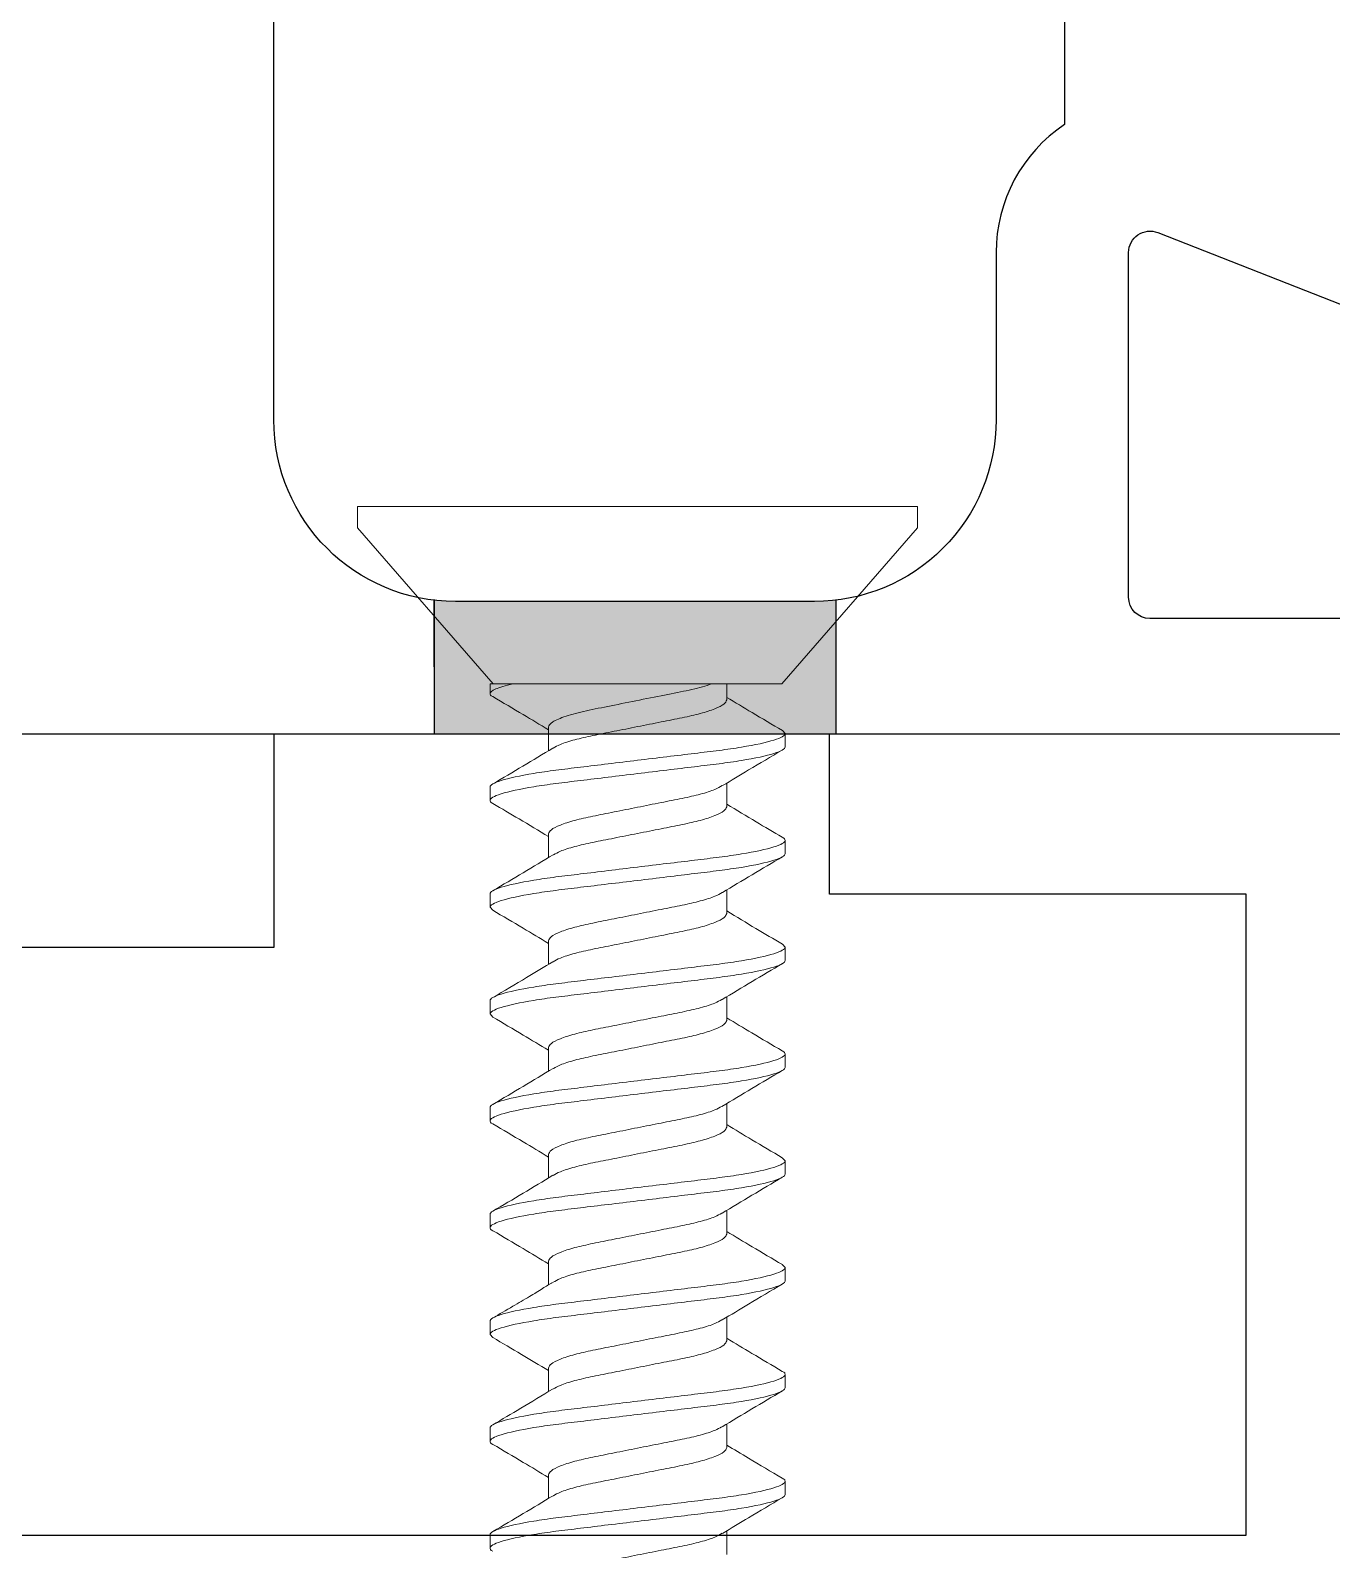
# Model space of a CAD drawing. Extents: x 0 to 79.8, y 0 to 38.2.
# Drawn here: x 7.078 to 7.687, y 29.232 to 29.943 of the extents above; entities that cross this region are included whole.
import ezdxf

# ---------------------------------------------------------------- set-up
doc = ezdxf.new("R2010")
doc.units = 0
doc.header["$MEASUREMENT"] = 0
doc.linetypes.add('SLD-Solid', pattern=[0])
doc.layers.get('0').update_dxf_attribs({"linetype": 'CONTINUOUS'})
for name, color, linetype in [('FRAME', 1, 'CONTINUOUS'), ('TEXT', 7, 'CONTINUOUS'), ('WEEPING', 7, 'CONTINUOUS')]:
    doc.layers.add(name, color=color, linetype=linetype)

# ---------------------------------------------------------------- blocks, each defined once
blk = doc.blocks.new('3749-SILL')
blk.add_lwpolyline([(1.378000000000014, -0.5540004872134574), (1.378000000000014, -0.3659999999999997)])
for points in [[(1.241401043983444, -0.7000004872134671), (1.89800000000001, -0.70000048721346, 0.4142135623733031)], [(1.89800000000001, -0.646000487213465), (1.788000000000011, -0.6460004872134721, -0.414213562372991), (1.77800000000002, -0.6360004872134599), (1.77800000000002, -0.4746324154477151, -0.5285491067761589), (1.791654390344974, -0.4653240626822353), (1.886152975448056, -0.5024235072041847, 0.5285491067762694)], [(1.748000000000019, -0.3119999999999976), (1.748000000000019, -0.4147658972593291, 0.2504916501726727), (1.716000000000008, -0.474632415447708), (1.716000000000008, -0.5530004872134668, -0.4142135623731071), (1.631000000000014, -0.6380004872134695), (1.462999999999994, -0.6380004872134624, -0.4142135623730828), (1.377999999999986, -0.5530004872134597)]]:
    blk.add_lwpolyline(points, format="xyb")
blk = doc.blocks.new('25559')
at = {"color": 7, "linetype": 'SLD-Solid', "lineweight": 15}
for p, q in [((0.00999998447932171, 0.1309999983434977), (0, 0.1309999983434977)), ((0, 0), (0, 0.1309999983434977)), ((0.08299998117713869, 0.06754206599828194), (0.00999998447932171, 0.1309999983434977)), ((0.08299998117713869, 0.06754206599828194), (0.08299998117713869, -0.05314670187809156)), ((0.1062499725912502, 0.06899999832279491), (0.1048150758339688, 0.06775008276193262)), ((0.1062499725912502, 0.06899999832279491), (0.1124999537242672, 0.06899999832279491)), ((0.1562499683203669, 0.06899999832279491), (0.1624999494533839, 0.06899999832279491)), ((0.2062499640494835, 0.06899999832279491), (0.2048183672540773, 0.06775296564529754)), ((0.2062499640494835, 0.06899999832279491), (0.2124999451825005, 0.06899999832279491)), ((0.2562499597786001, 0.06899999832279491), (0.2624999775778605, 0.06899999832279491)), ((0.3062499555077096, 0.06899999832279491), (0.3047983022773337, 0.06773548959716891)), ((0.3062499555077096, 0.06899999832279491), (0.31249997330697, 0.06899999832279491)), ((0.3562499879030696, 0.06899999832279491), (0.35480775789717, 0.06774372116873906)), ((0.3562499879030696, 0.06899999832279491), (0.3624999690360937, 0.06899999832279491)), ((0.4062499836321862, 0.06899999832279491), (0.4124999647652032, 0.06899999832279491)), ((0.4562499793613028, 0.06899999832279491), (0.462499960494327, 0.06899999832279491)), ((0.09049998786974811, 0.04172019887803913), (0.08299998117713869, 0.04172019887803913)), ((0.1404999835988647, 0.04172019887803913), (0.1294517845619367, 0.04172019887803913)), ((0.1904999793279814, 0.04172019887803913), (0.1794554469153624, 0.04172019887803913)), ((0.240499975057098, 0.04172019887803913), (0.229458009281494, 0.04172019887803913)), ((0.2904999707862146, 0.04172019887803913), (0.2794585550042541, 0.04172019887803913)), ((0.3404999665153312, 0.04172019887803913), (0.3294580007397272, 0.04172019887803913)), ((0.3904999622444478, 0.04172019887803913), (0.3794561631566893, 0.04172019887803913)), ((0.4404999579735644, 0.04172019887803913), (0.4294585788578473, 0.04172019887803913)), ((0.4904999903689173, 0.04172019887803913), (0.4794519746632062, 0.04172019887803913)), ((0, -0.1309999983434977), (0, 0)), ((0.1032499405812075, -0.04172019887803913), (0.1142936663364793, -0.04172019887803913)), ((0.1532499363103241, -0.04172019887803913), (0.1642914620910076, -0.04172019887803913)), ((0.2032500053719275, -0.04172019887803913), (0.214293804459686, -0.04172019887803913)), ((0.2532499644348007, -0.04172019887803913), (0.2642915268817276, -0.04172019887803913)), ((0.3032499601639174, -0.04172019887803913), (0.3142921826032179, -0.04172019887803913)), ((0.353249955893034, -0.04172019887803913), (0.3643246646237159, -0.04172019887803913)), ((0.403249988288394, -0.04172019887803913), (0.4142905240805135, -0.04172019887803913)), ((0.4532499840175035, -0.04172019887803913), (0.4642919131268641, -0.04172019887803913)), ((0.08299998117713869, -0.06899999832279491), (0.08299998117713869, -0.05832793077408382)), ((0.00999998447932171, -0.1309999983434977), (0.08299998117713869, -0.06754206599828194)), ((0.08749995585971249, -0.06899999832279491), (0.08299998117713869, -0.06899999832279491)), ((0.137499951588822, -0.06899999832279491), (0.131249970455805, -0.06899999832279491)), ((0.1874999473179457, -0.06899999832279491), (0.1812499661849216, -0.06899999832279491)), ((0.1889305907910241, -0.06775380438560319), (0.1874999473179457, -0.06899999832279491)), ((0.2374999430470552, -0.06899999832279491), (0.2312499619140382, -0.06899999832279491)), ((0.2389440796976032, -0.06774210327077412), (0.2374999430470552, -0.06899999832279491)), ((0.2874999754424152, -0.06899999832279491), (0.2812499576431549, -0.06899999832279491)), ((0.3374999711715319, -0.06899999832279491), (0.3312499900385149, -0.06899999832279491)), ((0.3874999669006485, -0.06899999832279491), (0.3812499857676315, -0.06899999832279491)), ((0.3889371736312484, -0.06774810736808945), (0.3874999669006485, -0.06899999832279491)), ((0.4374999626297651, -0.06899999832279491), (0.4312499814967481, -0.06899999832279491)), ((0.4874999583588817, -0.06899999832279491), (0.4812499772258647, -0.06899999832279491)), ((0, -0.1309999983434977), (0.00999998447932171, -0.1309999983434977))]:
    blk.add_line(p, q, dxfattribs=at)
for points, knots in [([(0.1048160291562823, 0.06776498300646949), (0.1020266228155577, 0.06302722844000641), (0.09690098785342371, 0.05432143319850979), (0.09167417840533432, 0.04566550878016074), (0.08929183515977002, 0.04172019887803913)], [0, 0, 0, 0, 0.5442069833947524, 1, 1, 1, 1]), ([(0.1312499724269856, -0.0689999999999884), (0.1303478626313748, -0.0689999999999884), (0.1292963103142384, -0.06732069762327342), (0.1270932361714685, -0.06032598277693069), (0.1259478589153744, -0.05501784534993703), (0.1243607226230026, -0.04534187172058068), (0.1238533182178685, -0.04184291922157968), (0.1229053203646373, -0.0345452344224384), (0.1224642237022593, -0.0307540005592557), (0.1209795177337369, -0.01846063513988838), (0.1198664273954506, -0.009244247138866513), (0.1176335174585219, 0.009244247138866513), (0.1165204271202356, 0.01846063513988838), (0.1150357211517132, 0.0307540005592557), (0.1145946244893281, 0.0345452344224384), (0.113646626636104, 0.04184291922157968), (0.1131392222309699, 0.04534187172058068), (0.1115520859385981, 0.05501784534993703), (0.110406708682504, 0.06032598277693069), (0.1082036345397341, 0.06732069762327342), (0.1071520822225978, 0.0689999999999884), (0.106249972426987, 0.0689999999999884)], [0, 0, 0, 0, 0.1249999999999997, 0.1249999999999997, 0.2499999999999994, 0.2499999999999994, 0.3124999999999994, 0.3124999999999994, 0.3749999999999994, 0.3749999999999994, 0.4999999999999997, 0.4999999999999997, 0.625, 0.625, 0.6875, 0.6875, 0.7499999999999999, 0.7499999999999999, 0.875, 0.875, 1, 1, 1, 1]), ([(0.137499972426987, -0.0689999999999884), (0.1365978626313762, -0.0689999999999884), (0.1355463103142398, -0.06732069762327342), (0.1333432361714699, -0.06032598277693069), (0.1321978589153758, -0.05501784534993703), (0.130610722623004, -0.04534187172058068), (0.1301033182178699, -0.04184291922157968), (0.1291553203646387, -0.0345452344224384), (0.1287142237022607, -0.0307540005592557), (0.1272295177337384, -0.01846063513988838), (0.1261164273954449, -0.009244247138866513), (0.1238835174585233, 0.009244247138866513), (0.122770427120237, 0.01846063513988838), (0.1212857211517147, 0.0307540005592557), (0.1208446244893295, 0.0345452344224384), (0.1198966266361055, 0.04184291922157968), (0.1193892222309714, 0.04534187172058068), (0.1178020859385995, 0.05501784534993703), (0.1166567086825054, 0.06032598277693069), (0.1144536345397356, 0.06732069762327342), (0.1134020822225921, 0.0689999999999884), (0.1124999724269884, 0.0689999999999884)], [0, 0, 0, 0, 0.125, 0.125, 0.25, 0.25, 0.3125000000000002, 0.3125000000000002, 0.3750000000000003, 0.3750000000000003, 0.5000000000000006, 0.5000000000000006, 0.6250000000000008, 0.6250000000000008, 0.6875000000000007, 0.6875000000000007, 0.7500000000000006, 0.7500000000000006, 0.8750000000000003, 0.8750000000000003, 1, 1, 1, 1]), ([(0.1306218777115902, 0.03977548092692018), (0.1281694676207579, 0.04383697777072371), (0.1225776784271204, 0.0530976777842227), (0.1170747309186098, 0.06243605763771143), (0.1139852298995621, 0.06767887233456804)], [0, 0, 0, 0, 0.4385734164694634, 1, 1, 1, 1]), ([(0.1547811919544628, 0.06770675701241657), (0.1523742434776736, 0.06361965888530108), (0.1472537726342509, 0.05492488747830748), (0.14205139734689, 0.04629401160681823), (0.1392944708583883, 0.04172019887803913)], [0, 0, 0, 0, 0.4700638965425827, 1, 1, 1, 1]), ([(0.1562499683203669, 0.06899999832279491), (0.1557826036316285, 0.06899356492706943), (0.1553098066141558, 0.0689870567539117), (0.1547862541294975, 0.06770622490131473), (0.1547802386321422, 0.06769150843857119)], [0, 0, 0, 0, 0.9885102305213792, 1, 1, 1, 1]), ([(0.1812499724269827, -0.0689999999999884), (0.180347862631379, -0.0689999999999884), (0.1792963103142355, -0.06732069762327342), (0.1770932361714657, -0.06032598277693069), (0.1759478589153716, -0.05501784534993703), (0.1743607226230068, -0.04534187172058068), (0.1738533182178656, -0.04184291922157968), (0.1729053203646416, -0.0345452344224384), (0.1724642237022564, -0.0307540005592557), (0.1709795177337341, -0.01846063513988838), (0.1698664273954478, -0.009244247138866513), (0.1676335174585262, 0.009244247138866513), (0.1665204271202327, 0.01846063513988838), (0.1650357211517104, 0.0307540005592557), (0.1645946244893324, 0.03454523442246682), (0.1636466266361083, 0.04184291922157968), (0.1631392222309671, 0.04534187172058068), (0.1615520859385953, 0.05501784534993703), (0.1604067086825012, 0.06032598277693069), (0.1582036345397384, 0.06732069762327342), (0.1571520822225949, 0.0689999999999884), (0.1562499724269841, 0.0689999999999884)], [0, 0, 0, 0, 0.1249999999999999, 0.1249999999999999, 0.2499999999999998, 0.2499999999999998, 0.3124999999999997, 0.3124999999999997, 0.3749999999999997, 0.3749999999999997, 0.4999999999999997, 0.4999999999999997, 0.6249999999999997, 0.6249999999999997, 0.6874999999999997, 0.6874999999999997, 0.7499999999999998, 0.7499999999999998, 0.8749999999999999, 0.8749999999999999, 1, 1, 1, 1]), ([(0.1874999724269841, -0.0689999999999884), (0.1865978626313733, -0.0689999999999884), (0.185546310314237, -0.06732069762327342), (0.1833432361714671, -0.06032598277693069), (0.182197858915373, -0.05501784534993703), (0.1806107226230012, -0.04534187172058068), (0.1801033182178671, -0.04184291922157968), (0.179155320364643, -0.0345452344224384), (0.1787142237022579, -0.0307540005592557), (0.1772295177337355, -0.01846063513988838), (0.1761164273954492, -0.009244247138866513), (0.1738835174585205, 0.009244247138866513), (0.1727704271202342, 0.01846063513988838), (0.1712857211517118, 0.0307540005592557), (0.1708446244893338, 0.03454523442246682), (0.1698966266361026, 0.04184291922157968), (0.1693892222309685, 0.04534187172058068), (0.1678020859386038, 0.05501784534993703), (0.1666567086825026, 0.06032598277693069), (0.1644536345397398, 0.06732069762327342), (0.1634020822225963, 0.0689999999999884), (0.1624999724269856, 0.0689999999999884)], [0, 0, 0, 0, 0.125, 0.125, 0.2500000000000001, 0.2500000000000001, 0.3125000000000001, 0.3125000000000001, 0.3750000000000002, 0.3750000000000002, 0.5000000000000001, 0.5000000000000001, 0.625, 0.625, 0.6875, 0.6875, 0.75, 0.75, 0.875, 0.875, 1, 1, 1, 1]), ([(0.1806655796024756, 0.03970732754757478), (0.177868649567813, 0.04434089766041893), (0.1722476280134018, 0.05365303530970778), (0.1667196640270348, 0.06303658527158973), (0.163942326124257, 0.06775103150096129)], [0, 0, 0, 0, 0.4975839369380017, 1, 1, 1, 1]), ([(0.2048195405738511, 0.06777072585677502), (0.2023926080985703, 0.06364931578599453), (0.1972661292341868, 0.05494354344392605), (0.1920410794012426, 0.046281522272551), (0.189289626643415, 0.04172019887803913)], [0, 0, 0, 0, 0.4734111930410915, 1, 1, 1, 1]), ([(0.231249972426987, -0.0689999999999884), (0.2303478626313762, -0.0689999999999884), (0.2292963103142398, -0.06732069762327342), (0.2270932361714699, -0.06032598277693069), (0.2259478589153758, -0.05501784534993703), (0.224360722623004, -0.04534187172058068), (0.2238533182178699, -0.04184291922157968), (0.2229053203646387, -0.03454523442246682), (0.2224642237022607, -0.0307540005592557), (0.2209795177337384, -0.01846063513988838), (0.219866427395452, -0.009244247138866513), (0.2176335174585233, 0.009244247138866513), (0.216520427120237, 0.01846063513988838), (0.2150357211517147, 0.0307540005592557), (0.2145946244893366, 0.0345452344224384), (0.2136466266361055, 0.04184291922157968), (0.2131392222309714, 0.04534187172058068), (0.2115520859385995, 0.05501784534993703), (0.2104067086825054, 0.06032598277693069), (0.2082036345397356, 0.06732069762327342), (0.2071520822225921, 0.0689999999999884), (0.2062499724269884, 0.0689999999999884)], [0, 0, 0, 0, 0.1249999999999998, 0.1249999999999998, 0.2499999999999996, 0.2499999999999996, 0.3124999999999995, 0.3124999999999995, 0.3749999999999995, 0.3749999999999995, 0.4999999999999996, 0.4999999999999996, 0.6249999999999996, 0.6249999999999996, 0.6874999999999997, 0.6874999999999997, 0.7499999999999998, 0.7499999999999998, 0.8749999999999999, 0.8749999999999999, 1, 1, 1, 1]), ([(0.2374999724269884, -0.0689999999999884), (0.2365978626313776, -0.0689999999999884), (0.2355463103142341, -0.06732069762327342), (0.2333432361714642, -0.06032598277693069), (0.2321978589153701, -0.05501784534993703), (0.2306107226230054, -0.04534187172058068), (0.2301033182178713, -0.04184291922157968), (0.2291553203646401, -0.03454523442246682), (0.228714223702255, -0.0307540005592557), (0.2272295177337327, -0.01846063513988838), (0.2261164273954535, -0.009244247138866513), (0.2238835174585248, 0.009244247138866513), (0.2227704271202384, 0.01846063513988838), (0.2212857211517161, 0.0307540005592557), (0.220844624489331, 0.0345452344224384), (0.2198966266361069, 0.04184291922157968), (0.2193892222309728, 0.04534187172058068), (0.217802085938601, 0.05501784534993703), (0.2166567086825069, 0.06032598277693069), (0.214453634539737, 0.06732069762327342), (0.2134020822225935, 0.0689999999999884), (0.2124999724269827, 0.0689999999999884)], [0, 0, 0, 0, 0.125, 0.125, 0.2500000000000001, 0.2500000000000001, 0.3125000000000001, 0.3125000000000001, 0.3750000000000003, 0.3750000000000003, 0.5000000000000003, 0.5000000000000003, 0.6250000000000003, 0.6250000000000003, 0.6875000000000002, 0.6875000000000002, 0.7500000000000002, 0.7500000000000002, 0.8750000000000001, 0.8750000000000001, 1, 1, 1, 1]), ([(0.2307414744547955, 0.03958653977625204), (0.2279283793356868, 0.04424379473758222), (0.222270231483094, 0.05361121249015355), (0.2167214052008291, 0.06303211865665048), (0.2139313219804464, 0.06776917670802618)], [0, 0, 0, 0, 0.4971759650679533, 1, 1, 1, 1]), ([(0.2547695602136315, 0.06768707640645744), (0.2519868944589376, 0.06295977078798387), (0.2468726049050645, 0.05427140794679985), (0.2416658303863031, 0.04565050217135536), (0.239292042344573, 0.04172019887803913)], [0, 0, 0, 0, 0.5440962474604328, 1, 1, 1, 1]), ([(0.2562499597786001, 0.06899999832279491), (0.2557823661496812, 0.06899033353209916), (0.2553056215637355, 0.06898047959833775), (0.254778073021356, 0.06768627928931892), (0.2547679468989372, 0.06766143753597476)], [0, 0, 0, 0, 0.9808053257506866, 1, 1, 1, 1]), ([(0.2812499724269841, -0.0689999999999884), (0.2803478626313733, -0.0689999999999884), (0.279296310314237, -0.06732069762327342), (0.2770932361714671, -0.06032598277693069), (0.275947858915373, -0.05501784534993703), (0.2743607226230012, -0.04534187172058068), (0.2738533182178671, -0.04184291922157968), (0.272905320364643, -0.0345452344224384), (0.2724642237022579, -0.0307540005592557), (0.2709795177337355, -0.01846063513988838), (0.2698664273954492, -0.009244247138866513), (0.2676335174585205, 0.009244247138866513), (0.2665204271202342, 0.01846063513988838), (0.2650357211517118, 0.0307540005592557), (0.2645946244893338, 0.03454523442246682), (0.2636466266361026, 0.04184291922157968), (0.2631392222309685, 0.04534187172058068), (0.2615520859385967, 0.05501784534993703), (0.2604067086825026, 0.06032598277693069), (0.2582036345397327, 0.06732069762327342), (0.2571520822225963, 0.0689999999999884), (0.2562499724269856, 0.0689999999999884)], [0, 0, 0, 0, 0.1249999999999999, 0.1249999999999999, 0.2499999999999999, 0.2499999999999999, 0.3124999999999999, 0.3124999999999999, 0.3749999999999999, 0.3749999999999999, 0.5, 0.5, 0.625, 0.625, 0.6875000000000001, 0.6875000000000001, 0.7500000000000002, 0.7500000000000002, 0.8750000000000001, 0.8750000000000001, 1, 1, 1, 1]), ([(0.2874999724269856, -0.0689999999999884), (0.2865978626313748, -0.0689999999999884), (0.2855463103142313, -0.06732069762327342), (0.2833432361714614, -0.06032598277693069), (0.2821978589153673, -0.05501784534993703), (0.2806107226230026, -0.04534187172058068), (0.2801033182178685, -0.04184291922157968), (0.2791553203646373, -0.0345452344224384), (0.2787142237022522, -0.0307540005592557), (0.2772295177337369, -0.01846063513988838), (0.2761164273954506, -0.009244247138866513), (0.2738835174585219, 0.009244247138866513), (0.2727704271202356, 0.01846063513988838), (0.2712857211517132, 0.0307540005592557), (0.2708446244893281, 0.03454523442246682), (0.269896626636104, 0.04184291922157968), (0.2693892222309699, 0.04534187172058068), (0.2678020859385981, 0.05501784534993703), (0.266656708682504, 0.06032598277693069), (0.2644536345397341, 0.06732069762327342), (0.2634020822225978, 0.0689999999999884), (0.262499972426987, 0.0689999999999884)], [0, 0, 0, 0, 0.125, 0.125, 0.2499999999999999, 0.2499999999999999, 0.3124999999999999, 0.3124999999999999, 0.3749999999999999, 0.3749999999999999, 0.5, 0.5, 0.625, 0.625, 0.6875000000000001, 0.6875000000000001, 0.7500000000000001, 0.7500000000000001, 0.8750000000000001, 0.8750000000000001, 1, 1, 1, 1]), ([(0.2807889529687202, 0.03950928400203679), (0.2779724878015983, 0.04416974746257551), (0.2723065663465292, 0.05354526547705518), (0.266753229998514, 0.06297734873959371), (0.263960394040339, 0.06772085059961341)], [0, 0, 0, 0, 0.4970886358831252, 1, 1, 1, 1]), ([(0.3048009422468425, 0.06773989412963033), (0.3020087226685746, 0.06299622337053279), (0.2968893792635754, 0.05429902784723595), (0.2916658835674255, 0.04565125661261504), (0.2892914147475523, 0.04172019887803913)], [0, 0, 0, 0, 0.5454253323844276, 0.9999999999999999, 0.9999999999999999, 0.9999999999999999, 0.9999999999999999]), ([(0.3312499724269884, -0.0689999999999884), (0.3303478626313776, -0.0689999999999884), (0.3292963103142341, -0.06732069762327342), (0.3270932361714642, -0.06032598277693069), (0.3259478589153701, -0.05501784534993703), (0.3243607226229983, -0.04534187172058068), (0.3238533182178713, -0.04184291922157968), (0.3229053203646401, -0.0345452344224384), (0.322464223702255, -0.0307540005592557), (0.3209795177337327, -0.01846063513988838), (0.3198664273954464, -0.009244247138866513), (0.3176335174585248, 0.009244247138866513), (0.3165204271202384, 0.01846063513988838), (0.3150357211517161, 0.0307540005592557), (0.314594624489331, 0.03454523442246682), (0.3136466266360998, 0.04184291922157968), (0.3131392222309728, 0.04534187172058068), (0.311552085938601, 0.05501784534993703), (0.3104067086825069, 0.06032598277693069), (0.308203634539737, 0.06732069762327342), (0.3071520822225935, 0.0689999999999884), (0.3062499724269827, 0.0689999999999884)], [0, 0, 0, 0, 0.1249999999999999, 0.1249999999999999, 0.2499999999999999, 0.2499999999999999, 0.3124999999999999, 0.3124999999999999, 0.3749999999999999, 0.3749999999999999, 0.5, 0.5, 0.625, 0.625, 0.6875, 0.6875, 0.75, 0.75, 0.875, 0.875, 1, 1, 1, 1]), ([(0.3374999724269827, -0.0689999999999884), (0.336597862631379, -0.0689999999999884), (0.3355463103142355, -0.06732069762327342), (0.3333432361714657, -0.06032598277693069), (0.3321978589153716, -0.05501784534993703), (0.3306107226230068, -0.04534187172058068), (0.3301033182178656, -0.04184291922157968), (0.3291553203646416, -0.0345452344224384), (0.3287142237022564, -0.0307540005592557), (0.3272295177337341, -0.01846063513988838), (0.3261164273954478, -0.009244247138866513), (0.3238835174585262, 0.009244247138866513), (0.3227704271202327, 0.01846063513988838), (0.3212857211517104, 0.0307540005592557), (0.3208446244893324, 0.03454523442246682), (0.3198966266361083, 0.04184291922157968), (0.3193892222309671, 0.04534187172058068), (0.3178020859385953, 0.05501784534993703), (0.3166567086825012, 0.06032598277693069), (0.3144536345397313, 0.06732069762327342), (0.3134020822225949, 0.0689999999999884), (0.3124999724269841, 0.0689999999999884)], [0, 0, 0, 0, 0.1249999999999999, 0.1249999999999999, 0.2499999999999998, 0.2499999999999998, 0.3124999999999998, 0.3124999999999998, 0.3749999999999999, 0.3749999999999999, 0.5000000000000001, 0.5000000000000001, 0.6250000000000002, 0.6250000000000002, 0.6875000000000002, 0.6875000000000002, 0.7500000000000001, 0.7500000000000001, 0.8750000000000001, 0.8750000000000001, 1, 1, 1, 1]), ([(0.3307512191336883, 0.03957079162483979), (0.3279461789134075, 0.044213106827101), (0.322306594606431, 0.05354656585328144), (0.316767785640792, 0.0629532152049137), (0.3139838928312741, 0.06768114564161465)], [0, 0, 0, 0, 0.4973842162112512, 1, 1, 1, 1]), ([(0.3548083078908206, 0.06775214065481805), (0.3520307063254791, 0.06303565649764664), (0.3469018351117299, 0.05432661769026481), (0.3416855687060121, 0.04568283681155094), (0.3392942337773945, 0.04172019887803913)], [0, 0, 0, 0, 0.5415619635541834, 1, 1, 1, 1]), ([(0.3812499724269856, -0.0689999999999884), (0.3803478626313748, -0.0689999999999884), (0.3792963103142313, -0.06732069762327342), (0.3770932361714614, -0.06032598277693069), (0.3759478589153673, -0.05501784534993703), (0.3743607226230026, -0.04534187172058068), (0.3738533182178685, -0.04184291922157968), (0.3729053203646373, -0.0345452344224384), (0.3724642237022593, -0.0307540005592557), (0.3709795177337369, -0.01846063513988838), (0.3698664273954506, -0.009244247138866513), (0.3676335174585219, 0.009244247138866513), (0.3665204271202356, 0.01846063513988838), (0.3650357211517132, 0.0307540005592557), (0.3645946244893281, 0.0345452344224384), (0.363646626636104, 0.04184291922157968), (0.3631392222309699, 0.04534187172058068), (0.3615520859385981, 0.05501784534993703), (0.360406708682504, 0.06032598277693069), (0.3582036345397341, 0.06732069762327342), (0.3571520822225978, 0.0689999999999884), (0.356249972426987, 0.0689999999999884)], [0, 0, 0, 0, 0.125, 0.125, 0.25, 0.25, 0.3125, 0.3125, 0.375, 0.375, 0.5, 0.5, 0.625, 0.625, 0.6874999999999999, 0.6874999999999999, 0.7499999999999999, 0.7499999999999999, 0.875, 0.875, 1, 1, 1, 1]), ([(0.387499972426987, -0.0689999999999884), (0.3865978626313762, -0.0689999999999884), (0.3855463103142327, -0.06732069762327342), (0.3833432361714699, -0.06032598277693069), (0.3821978589153687, -0.05501784534993703), (0.380610722623004, -0.04534187172058068), (0.3801033182178628, -0.04184291922157968), (0.3791553203646387, -0.0345452344224384), (0.3787142237022607, -0.0307540005592557), (0.3772295177337384, -0.01846063513988838), (0.3761164273954449, -0.009244247138866513), (0.3738835174585233, 0.009244247138866513), (0.372770427120237, 0.01846063513988838), (0.3712857211517147, 0.0307540005592557), (0.3708446244893295, 0.0345452344224384), (0.3698966266361055, 0.04184291922157968), (0.3693892222309714, 0.04534187172058068), (0.3678020859385995, 0.05501784534993703), (0.3666567086825054, 0.06032598277693069), (0.3644536345397356, 0.06732069762327342), (0.3634020822225921, 0.0689999999999884), (0.3624999724269884, 0.0689999999999884)], [0, 0, 0, 0, 0.125, 0.125, 0.2500000000000001, 0.2500000000000001, 0.3124999999999999, 0.3124999999999999, 0.3749999999999998, 0.3749999999999998, 0.4999999999999999, 0.4999999999999999, 0.6249999999999999, 0.6249999999999999, 0.6874999999999998, 0.6874999999999998, 0.7499999999999998, 0.7499999999999998, 0.875, 0.875, 1, 1, 1, 1]), ([(0.3807245218378341, 0.03961378737815835), (0.3782486009433939, 0.0437105056587086), (0.3726050606361468, 0.05304844323003977), (0.3670639498015333, 0.06245316775931542), (0.3639538222410579, 0.06773187338896491)], [0, 0, 0, 0, 0.4387176771405727, 1, 1, 1, 1]), ([(0.4047894938372281, 0.06772075435074498), (0.4019974553672512, 0.06297682902967949), (0.3968817064302925, 0.05428470992777079), (0.391662206494658, 0.04564471600400566), (0.3892913695395492, 0.04172019887803913)], [0, 0, 0, 0, 0.5457731613464917, 1, 1, 1, 1]), ([(0.4062499836321862, 0.06899999832279491), (0.4057824808354269, 0.06899582240026803), (0.4053121701988331, 0.06899162139697523), (0.4047920855097686, 0.06772035538176624), (0.4047889805098208, 0.06771276569301676)], [0, 0, 0, 0, 0.9940298185777356, 1, 1, 1, 1]), ([(0.4312499724269827, -0.0689999999999884), (0.430347862631379, -0.0689999999999884), (0.4292963103142355, -0.06732069762327342), (0.4270932361714657, -0.06032598277693069), (0.4259478589153716, -0.05501784534993703), (0.4243607226230068, -0.04534187172058068), (0.4238533182178656, -0.04184291922157968), (0.4229053203646416, -0.03454523442246682), (0.4224642237022564, -0.0307540005592557), (0.4209795177337341, -0.01846063513988838), (0.4198664273954478, -0.009244247138866513), (0.4176335174585262, 0.009244247138866513), (0.4165204271202327, 0.01846063513988838), (0.4150357211517104, 0.0307540005592557), (0.4145946244893324, 0.0345452344224384), (0.4136466266361083, 0.04184291922157968), (0.4131392222309671, 0.04534187172058068), (0.4115520859386024, 0.05501784534993703), (0.4104067086825083, 0.06032598277693069), (0.4082036345397384, 0.06732069762327342), (0.4071520822225949, 0.0689999999999884), (0.4062499724269841, 0.0689999999999884)], [0, 0, 0, 0, 0.125, 0.125, 0.2499999999999999, 0.2499999999999999, 0.3125, 0.3125, 0.375, 0.375, 0.5, 0.5, 0.625, 0.625, 0.6875, 0.6875, 0.7499999999999999, 0.7499999999999999, 0.875, 0.875, 1, 1, 1, 1]), ([(0.4374999724269841, -0.0689999999999884), (0.4365978626313733, -0.0689999999999884), (0.435546310314237, -0.06732069762327342), (0.4333432361714671, -0.06032598277693069), (0.432197858915373, -0.05501784534993703), (0.4306107226230012, -0.04534187172058068), (0.4301033182178671, -0.04184291922157968), (0.429155320364643, -0.03454523442246682), (0.4287142237022579, -0.0307540005592557), (0.4272295177337355, -0.01846063513988838), (0.4261164273954492, -0.009244247138866513), (0.4238835174585205, 0.009244247138866513), (0.4227704271202342, 0.01846063513988838), (0.4212857211517189, 0.0307540005592557), (0.4208446244893338, 0.0345452344224384), (0.4198966266361026, 0.04184291922157968), (0.4193892222309685, 0.04534187172058068), (0.4178020859386038, 0.05501784534993703), (0.4166567086825097, 0.06032598277693069), (0.4144536345397398, 0.06732069762327342), (0.4134020822225963, 0.0689999999999884), (0.4124999724269856, 0.0689999999999884)], [0, 0, 0, 0, 0.125, 0.125, 0.2499999999999999, 0.2499999999999999, 0.3125, 0.3125, 0.375, 0.375, 0.5, 0.5, 0.625, 0.625, 0.6875, 0.6875, 0.7499999999999999, 0.7499999999999999, 0.875, 0.875, 1, 1, 1, 1]), ([(0.430777060293309, 0.03952873086072373), (0.427958161813649, 0.04419429074536652), (0.4222866000562249, 0.05358129464408989), (0.41673033826428, 0.06301638344328353), (0.413935668179839, 0.06776201304077745)], [0, 0, 0, 0, 0.4970233244787143, 0.9999999999999999, 0.9999999999999999, 0.9999999999999999, 0.9999999999999999]), ([(0.454786959595566, 0.06771648731668733), (0.4516793717514886, 0.06244002947448735), (0.4465583834393385, 0.05374496426790643), (0.4413440111488072, 0.04511371568938216), (0.4392938952394374, 0.04172019887803913)], [0, 0, 0, 0, 0.6068336138757475, 0.9999999999999999, 0.9999999999999999, 0.9999999999999999, 0.9999999999999999]), ([(0.4562499793613028, 0.06899999832279491), (0.4557824940169866, 0.06899518696056361), (0.4553114056782661, 0.06899033851627223), (0.4547903216426903, 0.06771607207352304), (0.4547863362694358, 0.06770632618409422)], [0, 0, 0, 0, 0.9923517648106059, 1, 1, 1, 1]), ([(0.481249972426987, -0.0689999999999884), (0.4803478626313762, -0.0689999999999884), (0.4792963103142327, -0.06732069762327342), (0.4770932361714628, -0.06032598277693069), (0.4759478589153687, -0.05501784534993703), (0.474360722623004, -0.04534187172058068), (0.4738533182178628, -0.04184291922157968), (0.4729053203646387, -0.0345452344224384), (0.4724642237022536, -0.0307540005592557), (0.4709795177337384, -0.01846063513988838), (0.4698664273954449, -0.009244247138866513), (0.4676335174585233, 0.009244247138866513), (0.466520427120237, 0.01846063513988838), (0.4650357211517147, 0.0307540005592557), (0.4645946244893295, 0.03454523442246682), (0.4636466266361055, 0.04184291922157968), (0.4631392222309643, 0.04534187172058068), (0.4615520859385995, 0.05501784534993703), (0.4604067086825054, 0.06032598277693069), (0.4582036345397356, 0.06732069762327342), (0.4571520822225921, 0.0689999999999884), (0.4562499724269884, 0.0689999999999884)], [0, 0, 0, 0, 0.1249999999999998, 0.1249999999999998, 0.2499999999999995, 0.2499999999999995, 0.3124999999999995, 0.3124999999999995, 0.3749999999999994, 0.3749999999999994, 0.4999999999999994, 0.4999999999999994, 0.6249999999999994, 0.6249999999999994, 0.6874999999999996, 0.6874999999999996, 0.7499999999999996, 0.7499999999999996, 0.8749999999999998, 0.8749999999999998, 1, 1, 1, 1]), ([(0.4874999724269884, -0.0689999999999884), (0.4865978626313776, -0.0689999999999884), (0.4855463103142341, -0.06732069762327342), (0.4833432361714642, -0.06032598277693069), (0.4821978589153701, -0.05501784534993703), (0.4806107226229983, -0.04534187172058068), (0.4801033182178642, -0.04184291922157968), (0.4791553203646401, -0.0345452344224384), (0.478714223702255, -0.0307540005592557), (0.4772295177337327, -0.01846063513988838), (0.4761164273954464, -0.009244247138866513), (0.4738835174585176, 0.009244247138866513), (0.4727704271202384, 0.01846063513988838), (0.4712857211517161, 0.0307540005592557), (0.470844624489331, 0.03454523442246682), (0.4698966266360998, 0.04184291922157968), (0.4693892222309657, 0.04534187172058068), (0.467802085938601, 0.05501784534993703), (0.4666567086825069, 0.06032598277693069), (0.464453634539737, 0.06732069762327342), (0.4634020822225935, 0.0689999999999884), (0.4624999724269827, 0.0689999999999884)], [0, 0, 0, 0, 0.125, 0.125, 0.2499999999999999, 0.2499999999999999, 0.3125000000000001, 0.3125000000000001, 0.3750000000000001, 0.3750000000000001, 0.5000000000000002, 0.5000000000000002, 0.6250000000000003, 0.6250000000000003, 0.6875000000000003, 0.6875000000000003, 0.7500000000000002, 0.7500000000000002, 0.8750000000000001, 0.8750000000000001, 1, 1, 1, 1]), ([(0.4806249277798216, 0.03977081056419252), (0.4781723509724429, 0.04383242595261549), (0.4725803049970239, 0.05309319198377693), (0.4670772188974155, 0.06243181089845962), (0.4639876933079066, 0.06767466946644163)], [0, 0, 0, 0, 0.4385830907256587, 1, 1, 1, 1]), ([(0.1130907935655046, -0.03950921525284912), (0.1125073452438059, -0.03851651032400127), (0.1111956840882726, -0.03628479168557419), (0.1091269862224351, -0.02975356060733247), (0.1071673507242892, -0.02110528934093736), (0.1052033328979007, -0.01096732637435593), (0.102999973244394, -1.198475189312376e-06), (0.1007964813073272, 0.01097200948990462), (0.09883325004233257, 0.02108959121338216), (0.09687015381283004, 0.02981281763035781), (0.09466668896600794, 0.0365240139580294), (0.0924630845563712, 0.04090436606102799), (0.09114619401027824, 0.04145164553597169), (0.09049998786974811, 0.04172019887803913)], [0, 0, 0, 0, 0.07545212249771337, 0.1696253369889661, 0.2603617256972677, 0.3510979856770322, 0.4452713210163289, 0.5394445376135186, 0.630180908448421, 0.7209171863016065, 0.8150904007928592, 0.909263743441154, 1, 1, 1, 1]), ([(0.1306049379072789, 0.03961351238132238), (0.131206325001358, 0.03859233054353695), (0.1325358384962243, 0.03633475792938157), (0.1346230343335222, 0.02975592283573292), (0.1365825199355157, 0.02110465337258915), (0.1385467209389759, 0.01096751838585419), (0.1407499174001501, 1.14018908448088e-06), (0.1429534495917153, -0.01097199591995945), (0.1449166800108159, -0.02108959402798405), (0.1468797405567273, -0.02981282348642367), (0.1490833578561208, -0.03652400451875337), (0.1512868113465373, -0.04090436930258079), (0.1526037205832296, -0.04145164648733157), (0.1532499363103241, -0.04172019887803913)], [0, 0, 0, 0, 0.07760056615447869, 0.1715550615046566, 0.2620804884269823, 0.352606008114956, 0.446560387099984, 0.5405147660850068, 0.6310402857729805, 0.7215657126953061, 0.8155202080454841, 0.9094745943225269, 1, 1, 1, 1]), ([(0.1629841638596972, -0.03930430595329426), (0.162436042826954, -0.0383677470985333), (0.1611596290137953, -0.03618677503638423), (0.159126892634248, -0.02974874088039314), (0.1571673705650483, -0.0211065587771202), (0.1552033196710312, -0.01096697218258669), (0.1529999800894615, -1.293596852747214e-06), (0.1507964432152846, 0.010972024483209), (0.1488333692238442, 0.02108960038066243), (0.1468701161577854, 0.02981281131016544), (0.1446666939855064, 0.03652401494900914), (0.1424630780615246, 0.0409043658238204), (0.1411461890073156, 0.04145164545789726), (0.1404999835988647, 0.04172019887803913)], [0, 0, 0, 0, 0.07120162391329521, 0.1658077885249553, 0.2569613269570803, 0.3481147360688541, 0.442721022084144, 0.5373271888114216, 0.6284805979231954, 0.7196341363553204, 0.8142403009669805, 0.9088465943248694, 1, 1, 1, 1]), ([(0.1806393265724182, 0.0395472931462848), (0.1812293252244928, 0.03854418328901943), (0.1825475060829049, 0.03630302526588025), (0.1846230518067244, 0.02975444054027321), (0.1865825099389156, 0.021105043814174), (0.1885467182606249, 0.01096740933749629), (0.1907499127212233, 1.169903072195666e-06), (0.1929534453306871, -0.01097200355866335), (0.1949166760763177, -0.02108959201459015), (0.1968797349049822, -0.0298128240538631), (0.1990833589867975, -0.03652400434424408), (0.2012867881198019, -0.04090437116039425), (0.2026037589958847, -0.04145164698678627), (0.2032500053719275, -0.04172019887803913)], [0, 0, 0, 0, 0.07623768213881528, 0.1703309879313312, 0.2609901591147173, 0.3516494232008056, 0.4457426124562486, 0.5398358017116913, 0.6304950657977796, 0.7211542369811658, 0.8152475427736816, 0.9093407393319153, 1, 1, 1, 1]), ([(0.2130528721283724, -0.03943639151077605), (0.2124819861121807, -0.03846360899368051), (0.2111828689382307, -0.03624992983773723), (0.2091269446504427, -0.02975188034437792), (0.207167351457997, -0.02110573183378506), (0.2052033195817486, -0.0109672031420871), (0.2029999745310676, -1.230671841767617e-06), (0.2007964398188804, 0.01097200833555689), (0.1988333627840007, 0.02108960453446684), (0.1968701198525835, 0.02981281052788631), (0.1946666597418627, 0.03652401083121504), (0.1924631882097501, 0.0409043700536813), (0.1911462229486887, 0.0414516466224768), (0.1904999793279814, 0.04172019887803913)], [0, 0, 0, 0, 0.07394596321695189, 0.1682725938896807, 0.25915679989775, 0.3500408769675726, 0.4443676286852184, 0.5386942614673136, 0.6295783385371362, 0.7204625445452055, 0.8147891752179344, 0.9091158153209342, 1, 1, 1, 1]), ([(0.2307160280820852, 0.03939987651594379), (0.2312806143173844, 0.03843709553729013), (0.2325734405345301, 0.03623245714422296), (0.2346231104314782, 0.02975103940121926), (0.2365824890231067, 0.02110593967526597), (0.2385467189346997, 0.01096715916705193), (0.2407499059466005, 1.237918240803992e-06), (0.2429534459470446, -0.01097202048450185), (0.2449166557763576, -0.02108959158195489), (0.2468797930530258, -0.02981281866706809), (0.2490833358801154, -0.03652400722486959), (0.2512867973015034, -0.04090436978586354), (0.2526037346916041, -0.04145164659036027), (0.2532499644348007, -0.04172019887803913)], [0, 0, 0, 0, 0.07318894462962962, 0.1675927971779725, 0.2585511810551824, 0.3495096581417117, 0.4439133937683639, 0.5383171293950106, 0.6292756064815399, 0.7202340459214853, 0.8146378389529596, 0.9090415819065021, 1, 1, 1, 1]), ([(0.262996475175612, -0.03932792359714199), (0.262444271016804, -0.03838487937397872), (0.2611637695698263, -0.03619806228280709), (0.2591268756140224, -0.02974931598487274), (0.2571674386011722, -0.02110639555974103), (0.25520322392628, -0.0109670324167439), (0.2530000328451578, -1.272430353083109e-06), (0.2507964929252253, 0.01097202926368368), (0.2488332867308571, 0.02108958959965435), (0.2468701351916565, 0.02981281608833797), (0.2446666500345316, 0.03652400968479697), (0.2424631852402612, 0.04090437032809291), (0.2411462191061986, 0.04145164671282942), (0.240499975057098, 0.04172019887803913)], [0, 0, 0, 0, 0.07169358968669436, 0.1662496449337518, 0.2573548470754842, 0.3484600869245438, 0.4430161442860849, 0.5375722016476442, 0.6286774414967038, 0.7197826436384362, 0.8143386988854937, 0.9088947635857589, 1, 1, 1, 1]), ([(0.2807646799157908, 0.03930639134588887), (0.2813131663072141, 0.03836925958341908), (0.2825899524053739, 0.03618777099015347), (0.284623054215416, 0.02974879244848694), (0.2865825542824751, 0.02110654002783008), (0.2885466996489612, 0.01096699008320456), (0.2907498908413118, 1.278134362792116e-06), (0.2929535020159477, -0.01097202315870049), (0.2949166361035154, -0.02108959316777259), (0.2968797931926161, -0.02981281871404917), (0.299083330413211, -0.03652400721213667), (0.3012867933169261, -0.04090436978893308), (0.3026037305149671, -0.04145164659138345), (0.3032499601639174, -0.04172019887803913)], [0, 0, 0, 0, 0.07124507438538573, 0.1658468139971849, 0.2569960889186121, 0.3481452902050227, 0.4427470319323414, 0.5373488333003906, 0.6284980345868013, 0.719647253827953, 0.8142490530804943, 0.9088508021500685, 1, 1, 1, 1]), ([(0.3130451270093104, -0.03942146376655842), (0.3124768028923128, -0.03845276955632926), (0.311180227621108, -0.0362427895101689), (0.3091269151034481, -0.02975153557594012), (0.3071674082304696, -0.0211058153649617), (0.305203284244854, -0.01096718669174379), (0.3030000116537224, -1.233401263789347e-06), (0.3007964928527045, 0.01097201861679764), (0.2988332823234501, 0.02108959245373399), (0.2968701272788365, 0.02981281510272993), (0.2946666606575903, 0.03652401211701317), (0.2924631237819497, 0.04090436812381881), (0.2911461957364594, 0.04145164610108054), (0.2904999707862146, 0.04172019887803913)], [0, 0, 0, 0, 0.07363668750507738, 0.1679948205901584, 0.2589093238017367, 0.3498238091048088, 0.4441820037871141, 0.5385401389822657, 0.6294546798222435, 0.7203691830338218, 0.8147273161189028, 0.9090855181245612, 1, 1, 1, 1]), ([(0.3307269460807589, 0.03937893092455624), (0.3312879288094521, 0.03842189169469634), (0.3325771695341189, 0.03622244082541215), (0.3346230814403555, 0.02975053720075493), (0.3365825422067275, 0.02110607803172115), (0.3385466976682423, 0.01096711854691534), (0.3407498859463942, 1.243130100192502e-06), (0.3429534979054765, -0.01097201416047255), (0.344916631790376, -0.02108959553785894), (0.3468797889335278, -0.02981281805230651), (0.3490833261391231, -0.03652400739156292), (0.3512867890468101, -0.04090436974595946), (0.3526037262443324, -0.04145164657722944), (0.353249955893034, -0.04172019887803913)], [0, 0, 0, 0, 0.07275409105585529, 0.1672021833807134, 0.2582033053704281, 0.3492044094345741, 0.4436524443276726, 0.5381005387646038, 0.6291016428287499, 0.7201027648184647, 0.8145508571433226, 0.9089988993667496, 1, 1, 1, 1]), ([(0.3631032387337356, -0.03953316747615077), (0.3625156791629536, -0.03853391635712455), (0.3611999371435246, -0.03629625952945048), (0.3591269419773795, -0.02975411340807455), (0.3571673961597241, -0.02110513679963333), (0.3552032810415824, -0.01096737638965806), (0.353000011429728, -1.181016898499365e-06), (0.3507964720597059, 0.01097200042141822), (0.3488333396764176, 0.02108960380462577), (0.3468701063444541, 0.02981281005318692), (0.3446666610241422, 0.03652401312487541), (0.3424631184009428, 0.0409043678825185), (0.341146191100151, 0.04145164602167029), (0.3404999665153312, 0.04172019887803913)], [0, 0, 0, 0, 0.07594638504738133, 0.1700693087120105, 0.2607571293719859, 0.3514449321681073, 0.4455678579375376, 0.5396907243681355, 0.630378527164257, 0.7210664032226536, 0.8151892675484428, 0.9093122006229656, 1, 1, 1, 1]), ([(0.3806972054867259, 0.03943612109722494), (0.3812680385969784, 0.03846341203100678), (0.3825670954649709, 0.03624979763065994), (0.3846230533609258, 0.02975188159575737), (0.3865825480491836, 0.02110572467643124), (0.3885466764094545, 0.01096721215864704), (0.3907499438700626, 1.225922972025728e-06), (0.392953478148641, -0.01097201253696767), (0.3949166318793047, -0.02108959653878628), (0.3968797828019035, -0.02981281777550748), (0.3990833248863765, -0.03652400745633599), (0.4012867752220473, -0.04090437063851482), (0.4026037432902143, -0.04145164681497704), (0.403249988288394, -0.04172019887803913)], [0, 0, 0, 0, 0.07394035166028494, 0.1682676073293617, 0.2591523027086186, 0.3500369801852408, 0.4443642379636926, 0.5386914362744837, 0.629576113751106, 0.7204608091303629, 0.8147880647994395, 0.9091152704311849, 1, 1, 1, 1]), ([(0.4130275920033455, -0.03938776290587498), (0.4124650917229857, -0.03842830253006468), (0.4111743438311635, -0.03622666548096731), (0.4091268770452174, -0.0297507459838755), (0.407167407862211, -0.02110602378988347), (0.4052032723283716, -0.0109671286566595), (0.4030000082952512, -1.248523801677948e-06), (0.4007964677684441, 0.01097201778873114), (0.3988333344415906, 0.02108959918041364), (0.3968701060227602, 0.02981281153302007), (0.3946666417759914, 0.03652401055865084), (0.3924631713374254, 0.04090437011890913), (0.3911462059346817, 0.04145164664396361), (0.3904999622444478, 0.04172019887803913)], [0, 0, 0, 0, 0.07293750862297206, 0.1673669130085441, 0.258350029092572, 0.3493331272545782, 0.443762533751805, 0.5381918807169817, 0.6291749788789878, 0.7201581505418239, 0.8145874953953383, 0.9090168496893926, 1, 1, 1, 1]), ([(0.4307521639142422, 0.03933042148494792), (0.4313047896921347, 0.03838669078683665), (0.432585701012357, 0.03619925150547942), (0.4346230916458182, 0.02974937876385297), (0.4365825324918546, 0.02110638391988573), (0.4385466755836234, 0.01096702807410566), (0.44074993751709, 1.275930884503396e-06), (0.4429534786090841, -0.01097202483401816), (0.444916611789921, -0.02108959732470339), (0.4468798402476892, -0.02981281205111941), (0.4490833044836577, -0.03652401041813391), (0.4512867749250731, -0.04090437015256043), (0.4526037403274472, -0.04145164665501966), (0.4532499840175035, -0.04172019887803913)], [0, 0, 0, 0, 0.07174551345246315, 0.1662963329476188, 0.2573964329847011, 0.3484965150767179, 0.4430473366862479, 0.5375980986871738, 0.6286981807791906, 0.7197983364665429, 0.8143490963530959, 0.9088998656923273, 1, 1, 1, 1]), ([(0.4630211344736779, -0.03937530096649766), (0.4624607697659968, -0.03841925719717665), (0.4611721356972822, -0.03622070586897053), (0.4591268705421427, -0.02975045079861616), (0.4571674041021652, -0.02110610155284576), (0.4552032682076188, -0.01096710689890301), (0.453000002840092, -1.254604484302035e-06), (0.4507964679980958, 0.01097201990987173), (0.4488333144129939, 0.02108959459678772), (0.4468701634515782, 0.02981281831770843), (0.4446666213778769, 0.03652400730928207), (0.442463171039357, 0.0409043706737009), (0.4411462029715594, 0.0414516468265731), (0.4404999579735644, 0.04172019887803913)], [0, 0, 0, 0, 0.07267870921419772, 0.167134474175077, 0.2581429887808771, 0.3491514854596524, 0.4436072525327759, 0.5380629600572305, 0.6290714567360057, 0.7200799713418058, 0.8145357363026852, 0.9089914511580633, 1, 1, 1, 1]), ([(0.4806080246417537, 0.03960748995089602), (0.4812083998975751, 0.03858795170867779), (0.4825369343222761, 0.03633187663066906), (0.4846229725894773, 0.02975578139870549), (0.4865825584508201, 0.02110469744570764), (0.4885466628886519, 0.0109674990990527), (0.4907499354675764, 1.147580633187317e-06), (0.4929534740389272, -0.01097199182626696), (0.49491660662855, -0.02108960606855703), (0.496879839905489, -0.0298128094210881), (0.4990832852410705, -0.03652401329631516), (0.501286827860234, -0.04090436784150597), (0.5026037551615445, -0.04145164600816997), (0.5032499797466272, -0.04172019887803913)], [0, 0, 0, 0, 0.07747685309774953, 0.1714438852370979, 0.2619815037769452, 0.3525191044825256, 0.4464861387231935, 0.5404531137233001, 0.6309907144288806, 0.7215283882753951, 0.8154953611741836, 0.9094624027078404, 1, 1, 1, 1]), ([(0.1032499715017252, -0.04172019978079788), (0.1025178766126871, -0.04172019923819903), (0.101688679931577, -0.04106058506556565), (0.09993529019534719, -0.03828354807268397), (0.09901302149893354, -0.03616503317334718), (0.09721926123090441, -0.03076611134187601), (0.09635003873690096, -0.02749489737703925), (0.09478388551168848, -0.02041407912841464), (0.09406422843743201, -0.01659257074567222), (0.0923722853587492, -0.008121986354382216), (0.09146248005107083, -0.003567115250660891), (0.08965112297936173, 0.005501306218064883), (0.0887519973443176, 0.01000271035272249), (0.08709769764893593, 0.01828483600735353), (0.08640004365339848, 0.02198864416888568), (0.08478812933741153, 0.02890614207194631), (0.08390268504308551, 0.03204759030529658), (0.08299997242697543, 0.03458191682040024)], [0, 0, 0, 0, 0.125, 0.125, 0.25, 0.25, 0.3749999999999999, 0.3749999999999999, 0.4999999999999999, 0.4999999999999999, 0.6249999999999999, 0.6249999999999999, 0.7499999999999999, 0.7499999999999999, 0.875, 0.875, 1, 1, 1, 1]), ([(0.08896293895920593, -0.06771653773276398), (0.09175466451451797, -0.06297307077241499), (0.09686977438958877, -0.05428190317360304), (0.1020882143795134, -0.0456437976636721), (0.1044585332861061, -0.04172019887803913)], [0, 0, 0, 0, 0.5457801735439989, 0.9999999999999999, 0.9999999999999999, 0.9999999999999999, 0.9999999999999999]), ([(0.1130646872004206, -0.03967633082228872), (0.1158665376417574, -0.04431721920090581), (0.1214988281222062, -0.05364635078117885), (0.1270331876785633, -0.06304107358599254), (0.1298144137061499, -0.06776227887104369)], [0, 0, 0, 0, 0.4974619918953903, 1, 1, 1, 1]), ([(0.1389683612922994, -0.06770744450449229), (0.1413752234173344, -0.0636204322994729), (0.1464957223408589, -0.05492548406022024), (0.1516983092625139, -0.04629432793021238), (0.1544554490508006, -0.04172019887803913)], [0, 0, 0, 0, 0.4700444548444323, 1, 1, 1, 1]), ([(0.1629601841367148, -0.03950790443465735), (0.1657745009840497, -0.04416449100199316), (0.1714354711451023, -0.05353116825972393), (0.176986221333074, -0.06295939834669184), (0.1797774498622218, -0.06770044125207164)], [0, 0, 0, 0, 0.497143911250344, 1, 1, 1, 1]), ([(0.1889293441387565, -0.06777242167052577), (0.1917133855018349, -0.06304474635302881), (0.1968431779050022, -0.05433367142066459), (0.2020678480405351, -0.0456781808709934), (0.2044569847621318, -0.04172019887803913)], [0, 0, 0, 0, 0.5427200838294082, 1, 1, 1, 1]), ([(0.2130255924435147, -0.03961410362450124), (0.2155010349099555, -0.04370997474640603), (0.2211435838865157, -0.05304614543931052), (0.2266839178364819, -0.06244964148365284), (0.2297936520707893, -0.06772773010348487)], [0, 0, 0, 0, 0.43870996543072, 1, 1, 1, 1]), ([(0.238943566370196, -0.06774890485885976), (0.2417357345278646, -0.06300564016899557), (0.2468568776175601, -0.05430597173301521), (0.25208215229042, -0.04565462641247109), (0.2544584838072126, -0.04172019887803913)], [0, 0, 0, 0, 0.5452236168301561, 0.9999999999999999, 0.9999999999999999, 0.9999999999999999, 0.9999999999999999]), ([(0.2629723121214056, -0.03952782337120198), (0.2657841910959036, -0.04418072448666521), (0.2714395212988023, -0.05353877028031206), (0.2769871021934591, -0.06296115835220917), (0.2797763779994042, -0.0676986537727089)], [0, 0, 0, 0, 0.4972086286039863, 0.9999999999999999, 0.9999999999999999, 0.9999999999999999, 0.9999999999999999]), ([(0.28897505840213, -0.06769611005208276), (0.29176272602772, -0.06295969663327128), (0.2968761665171513, -0.05427165652108101), (0.3020878676194059, -0.04564424812915036), (0.3044583328713557, -0.04172019887803913)], [0, 0, 0, 0, 0.545164773374665, 1, 1, 1, 1]), ([(0.3130195706378771, -0.03960439165334151), (0.3158305843743534, -0.04425864225999021), (0.3214839409560355, -0.05361901569338556), (0.3270301196472758, -0.06303504448854369), (0.3298185765743256, -0.06776914920834542)], [0, 0, 0, 0, 0.4972291586184878, 0.9999999999999999, 0.9999999999999999, 0.9999999999999999, 0.9999999999999999]), ([(0.3389707275145639, -0.0677034753836665), (0.3417524977497166, -0.06297822211067228), (0.3468703099036645, -0.05428485185117893), (0.3520797107400853, -0.04565796795077404), (0.3544575586093686, -0.04172019887803913)], [0, 0, 0, 0, 0.5435467640229303, 1, 1, 1, 1]), ([(0.3631213885240641, -0.03976514104635953), (0.3640428207294519, -0.04126381889369668), (0.3660090563241596, -0.04446183358339795), (0.370018367119286, -0.05094615219374532), (0.374828063906719, -0.05917852932276446), (0.3779879087168396, -0.06461943198965514), (0.3797621062890784, -0.06767440363617538)], [0, 0, 0, 0, 0.1888334125532887, 0.4029498589909788, 0.664766792569477, 1, 1, 1, 1]), ([(0.3889363303076578, -0.06776094971971247), (0.3915750878387527, -0.06328002195107274), (0.3967016979326417, -0.05457442120601286), (0.4019245167243071, -0.04592002379061455), (0.4044590576544493, -0.04172019887803913)], [0, 0, 0, 0, 0.5147178121158997, 0.9999999999999999, 0.9999999999999999, 0.9999999999999999, 0.9999999999999999]), ([(0.4129995789936203, -0.0395721528591082), (0.4160332926256132, -0.04459828531182097), (0.4216888123965887, -0.05396811875883145), (0.4272401220505557, -0.06339213816889355), (0.4298136180897387, -0.0677609588862822)], [0, 0, 0, 0, 0.536416413495356, 1, 1, 1, 1]), ([(0.4389730656123518, -0.06769950626286914), (0.4417633949832691, -0.06295814980575187), (0.4468759991617901, -0.05427076003476827), (0.452090118029453, -0.04564035037614644), (0.4544585033899224, -0.04172019887803913)], [0, 0, 0, 0, 0.54577457465443, 1, 1, 1, 1]), ([(0.4629968980869918, -0.03956779874275185), (0.4658020950588764, -0.0442103068500046), (0.4714420472847394, -0.05354424104265831), (0.4769810999651583, -0.06295138051902427), (0.4797651410454833, -0.06767960107615067)], [0, 0, 0, 0, 0.4973795627255148, 0.9999999999999999, 0.9999999999999999, 0.9999999999999999, 0.9999999999999999]), ([(0.08749997242698271, -0.0689999999999884), (0.0868536583318118, -0.0689999999999884), (0.08613213489268645, -0.0681545776005521), (0.08460428207708048, -0.06458804985990696), (0.08379889354945647, -0.06186479875020723), (0.08299997242698254, -0.05832792912167406)], [0, 0, 0, 0, 0.5, 0.5, 1, 1, 1, 1]), ([(0.08896359895157957, -0.06770628951781532), (0.08895961359441173, -0.06771604769082273), (0.08843915604362707, -0.06899039139463525), (0.08796775108098842, -0.06899521332044856), (0.08749995585971249, -0.06899999832279491)], [0, 0, 0, 0, 0.007657410596664246, 1, 1, 1, 1]), ([(0.1389692412821333, -0.06769254884324027), (0.1389633725766686, -0.06770691589574085), (0.1384403320762573, -0.06898736017362239), (0.1379674890970719, -0.06899371489939199), (0.137499951588822, -0.06899999832279491)], [0, 0, 0, 0, 0.01122036526087231, 0.9999999999999999, 0.9999999999999999, 0.9999999999999999, 0.9999999999999999]), ([(0.2889764150531278, -0.06767510487807726), (0.2889681486859033, -0.06769533837447739), (0.2884419011056139, -0.06898342880498376), (0.2879672100185431, -0.06899177914803545), (0.2874999754424152, -0.06899999832279491)], [0, 0, 0, 0, 0.01570813345386753, 1, 1, 1, 1]), ([(0.3389717908356147, -0.06768635683144453), (0.3389650781774378, -0.0677028043073733), (0.338441383591281, -0.06898597021324804), (0.3379676411930745, -0.06899302951066488), (0.3374999711715319, -0.06899999832279491)], [0, 0, 0, 0, 0.01281788727487128, 1, 1, 1, 1]), ([(0.4389742755983761, -0.06768025190194749), (0.4389667311418677, -0.06769875266118675), (0.4384423695347976, -0.0689846090819799), (0.4379677517080154, -0.0689923594581785), (0.4374999626297651, -0.06899999832279491)], [0, 0, 0, 0, 0.01438788882285582, 1, 1, 1, 1]), ([(0.4889608881487604, -0.0677128986081641), (0.488957807617588, -0.06772044381594355), (0.48843874462613, -0.06899179538169165), (0.4879679544715572, -0.06899590905916853), (0.4874999583588817, -0.06899999832279491)], [0, 0, 0, 0, 0.005934792543855732, 1, 1, 1, 1])]:
    blk.add_open_spline(points, degree=3, knots=knots, dxfattribs=at)
blk.add_open_spline([(0.08299997242698254, -0.05832792912167406), (0.08299997242698254, -0.05667428523614149), (0.08299997242698964, -0.05494635566597594), (0.08299997242698964, -0.05314670373527974)], degree=3, dxfattribs=at)

msp = doc.modelspace()

# ---------------------------------------------------------------- hatches: boundary and pattern name
at = {"layer": 'WEEPING'}
msp.add_hatch(color=7, dxfattribs=at).paths.add_polyline_path([(7.266897782301157, 29.67664818599221, 0.02865575135949125), (7.276897782301148, 29.67577077029902), (7.353117500324629, 29.67577077029902), (7.444897782301155, 29.67577077029902, 0.02948858107428266), (7.454897782301146, 29.67636105521834), (7.454897782301146, 29.61377077029906), (7.266897782301157, 29.61377077029906)])

# ---------------------------------------------------------------- linework, layer by layer
at = {"layer": 'TEXT'}
msp.add_lwpolyline([(6.343899657088564, 29.61377235875906), (6.727899657088571, 29.61377235875903), (6.727899657088578, 29.75202367379032, -2.318729304408622), (6.807899657088576, 29.75202367379032), (6.807899657088562, 29.61377235875903), (7.191899657088591, 29.61377235875906), (7.191899657088591, 29.51377223885532), (6.95539965708857, 29.51377223885532, 0.414213562373095), (6.83039965708857, 29.38877223885532), (6.83039965708857, 29.36377235875906, 0.414213562373095), (6.95539965708857, 29.23877235875906), (7.646899453972956, 29.23877235875906), (7.646899453972956, 29.53877235875904), (7.451899453972963, 29.53877235875904), (7.451899453972963, 29.61377235875906), (7.721899453972974, 29.61377235875909)], format="xyb", dxfattribs=at)
at = {"layer": 'WEEPING', "color": 7}
for p, q in [((7.266897782301157, 29.67664818599221), (7.266897782301157, 29.61377077029906)), ((7.266897782301157, 29.64520947814558), (7.266897782301157, 29.67664818599221)), ((7.266897782301157, 29.67664818599221), (7.266897782301157, 29.6609288320689)), ((7.266897782301157, 29.6609288320689), (7.266897782301157, 29.67664818599221)), ((7.454897782301146, 29.67636105521834), (7.454897782301146, 29.61377077029906))]:
    msp.add_line(p, q, dxfattribs=at)

# ---------------------------------------------------------------- block references
at = {"layer": 'FRAME'}
msp.add_blockref('3749-SILL', (5.813898188532335, 30.31377125751251), dxfattribs=at)
at = {"layer": 'TEXT', "rotation": 270}
msp.add_blockref('25559', (7.362120812362775, 29.72019985671506), dxfattribs=at)

doc.saveas('drawing.dxf')
